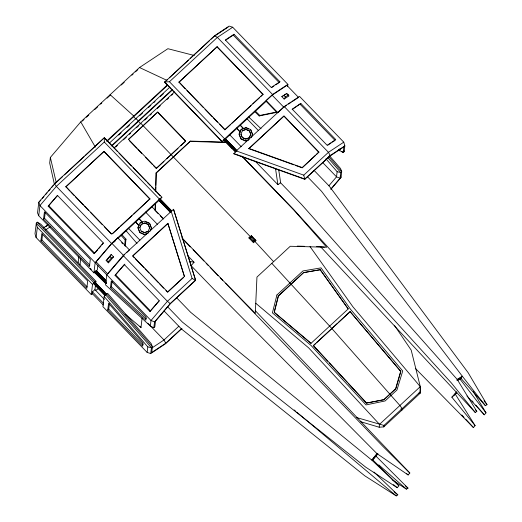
<?xml version="1.0" encoding="UTF-8"?>
<svg xmlns="http://www.w3.org/2000/svg" width="522" height="522" viewBox="0 0 522 522"><rect width="100%" height="100%" fill="white"/><g stroke="black" fill="none" stroke-linecap="round" stroke-linejoin="round"><path stroke-width="0.78" d="M85.262 155.621L104.374 137.691L161.905 197.225L159.497 199.143L104.296 142.017L104.374 137.691L54.49 183.848L38.824 202.171L37.525 212.891L38.719 215.736L93.921 272.862L95.063 272.425M383.827 425.313L383.787 426.892L379.174 427.224L360.793 421.756M158.003 213.478L155.165 210.542L155.354 203.228M155.673 191.039L155.778 186.974M155.817 185.349L156.176 172.802L190.458 141.09L226.228 142.16M155.38 203.691L155.165 210.542M155.693 191.502L156.176 172.802M124.601 245.568L125.202 239.989L125.978 239.187L121.672 234.391M125.208 246.358L125.978 239.187M78.176 262.514L78.796 256.922M80.023 264.758L80.734 258.364M125.163 314.087L141.018 327.548L142.088 317.944M92.622 293.729L91.285 294.61L36.083 237.49L37.316 227.318L36.299 223.083L37.277 222.176L40.742 224.147L95.944 281.273L95.67 283.557M38.719 215.736L39.946 205.57L38.824 202.171M194.288 55.502L167.888 48.703L139.518 67.521L80.753 121.894L50.353 157.448L49.681 163.027L54.366 184.175M40.905 240.91L41.799 233.53L87.696 281.019L86.802 288.398L40.905 240.91L41.891 240.003L42.602 234.104M43.541 219.162L44.435 211.782L90.326 259.271L89.432 266.651L43.541 219.162L44.52 218.255L45.231 212.35M69.837 191.045L65.903 186.661L104.054 151.367L149.945 198.856L133.821 214.027M65.87 186.941L104.054 151.367M91.285 294.61L92.518 284.444L93.829 282.611L95.944 281.273M93.921 272.862L95.154 262.69L111.558 243.5L159.497 199.143M95.487 285.077L94.932 289.638L92.485 291.909L92.283 293.592L103.363 305.057M126.52 252.713L129.476 249.979L117.841 237.934L111.93 243.402L96.113 261.9L95.911 263.584L151.015 320.495L154.545 321.917L170.211 303.595L195.606 280.092L173.545 209.27L123.192 255.545L106.788 274.735L105.555 284.901L150.343 326.028L153.84 327.757L154.819 326.85L155.51 321.128L170.583 303.497L195.574 280.373L192.096 278.467L171.138 211.182M97.901 265.124L97.346 269.691L96.479 270.911M181.845 328.331L165.781 343.195L151.713 352.526L152.404 346.804L151.25 343.711L107.584 293.312L106.442 293.749L104.159 296.483L102.925 306.655L147.152 352.415L150.721 353.551L165.337 343.854L181.878 328.547M107.747 310.075L108.576 303.269L143.041 343.058L142.663 346.203L107.747 310.075L108.726 309.174L109.372 303.876M110.449 287.752L111.277 280.947L146.186 317.076L145.808 320.221L110.449 287.752L111.427 286.846L112.073 281.554M157.748 112.041L128.327 139.576L157.748 112.041L185.682 140.947L156.254 168.482L153.461 165.591M117.841 237.934L117.757 238.632L159.38 200.115M146.565 233.947L144.496 234.717L139.772 232.636L137.919 227.905L138.989 225.387L135.707 221.987M223.918 140.327L222.118 141.762L164.587 82.228L214.503 35.796L229.119 26.1L232.688 27.229L287.896 84.355L287.609 86.704M161.905 197.225L159.876 199.593M185.186 88.76L178.987 82.032L217.139 46.732L263.029 94.228L260.608 96.707M147.152 352.415L147.817 346.889L104.159 296.483M150.343 326.028L151.015 320.495L167.418 301.305L192.096 278.467M150.721 353.551L151.426 347.711L152.404 346.804L106.442 293.749M153.84 327.757L154.545 321.917M184.416 276.451L167.869 223.331L132.745 255.826L167.66 291.955L184.416 276.451L167.869 223.331M173.545 209.27L195.574 280.373M156.137 173.154L190.458 141.09M178.955 82.313L217.139 46.732M222.118 141.762L224.643 138.872L272.582 94.508L287.896 84.355M219.749 124.523L224.845 129.802L263.029 94.228M341.962 151.497L343.156 152.594L344.135 151.687L344.84 145.847L343.757 142.16L299.53 96.4L284.222 106.553L236.277 150.91L233.752 153.807L304.789 179.32L329.78 156.195L343.848 146.865L343.156 152.594L338.465 149.768M248.413 140.092L245.66 141.116L240.929 139.041L239.076 134.304L241.197 129.482L243.611 128.588L240.329 125.189M293.729 164.808L248.824 148.679L283.975 115.904L318.89 152.032L316.462 154.525M225.119 139.296L266.148 101.333L266.233 100.635L272.145 95.167L286.898 85.38L298.538 97.418L292.503 101.425M295.25 165.35L302.101 167.81L318.89 152.032M304.789 179.32L303.765 175.151L236.277 150.91M325.95 158.812L337.134 171.718L336.514 176.847L328.84 185.825M339.659 150.865L339.926 148.666M330.694 189.212L340.05 178.27L340.742 172.547L341.721 171.64L340.559 168.547L329.382 155.641M331.092 189.081L341.016 177.48L341.721 171.64L328.514 156.391M379.174 427.224L379.52 424.36L420.288 386.639L411.192 350.118L394.338 325.226M420.327 391.787L383.964 425.43L383.787 426.892L420.151 393.249L420.288 386.639L352.95 306.851L309.99 246.528M420.288 386.639L420.151 393.249L418.572 393.164M274.37 311.595L278.291 296.013L303.569 272.621L320.299 269.711L348.22 308.92L310.942 343.398L274.167 312.371M303.7 272.523L278.422 295.915L274.298 312.273L311.066 343.293M350.086 311.588L400.87 371.383L395.846 388.74L384.009 399.695L366.405 403.082L383.794 399.702L395.63 388.746L400.655 371.39L350.086 311.588L338.804 322.022M139.772 227.749L141.299 224.382L144.822 223.077L148.268 224.59L149.625 228.042M149.971 231.253L151.465 227.957L149.612 223.227L144.881 221.145L140.059 222.94L137.958 227.553L139.818 232.29L144.542 234.365L148.679 232.832M150.525 230.287L151.426 228.31L149.566 223.573L145.514 221.791M251.128 137.658L252.622 134.363L250.769 129.626L246.038 127.551L241.216 129.345L239.115 133.958L240.975 138.689L245.699 140.77L249.144 139.491M251.982 136.027L252.583 134.709L250.723 129.978M457.644 380.518L461.037 378.437L462.322 376.218L321.539 191.3L307.432 176.704M106.142 260.432L106.671 260.419L109.946 256.589L111.212 254.508L113.535 256.915L108.472 262.84L106.142 260.432L111.212 254.508M284.138 99.063L285.403 96.981L288.464 94.952L286.539 93.523L281.815 96.655L284.138 99.063L288.868 95.931L288.464 94.952M105.986 283.426L94.9 271.955L95.135 271.61L96.368 270.598L105.79 280.347M96.133 270.944L96.368 270.598M105.137 295.576L93.497 283.537L94.26 282.65L94.965 282.18L106.605 294.219M94.965 282.18L93.497 283.537M158.708 200.311L160.176 198.947L171.81 210.992L170.342 212.35L158.708 200.311L159.412 199.841M160.176 198.947L159.941 199.3L161.05 200.441M225.119 138.728L236.753 150.773L235.487 152.078L223.847 140.04L224.604 139.146L225.315 138.676L236.955 150.721M225.315 138.676L225.08 139.028L228.962 143.041M190.621 265.176L212.062 287.361L376.943 453.605L371.729 460.039L398.912 485.767L397.242 487.718L365.876 467.275L182.387 322.081L167.719 306.897M377.249 453.729L373.126 458.825L377.739 453.507M176.599 297.755L190.706 312.352L371.729 460.039L372.904 459.986L377.941 453.768M39.789 201.381L40.833 200.161M42.393 198.34L43.946 196.513M45.505 194.693L47.065 192.866M48.624 191.045L50.184 189.225M51.743 187.398L53.303 185.578M48.187 206.197L57.427 195.385L103.317 242.874L94.077 253.685L48.187 206.197L57.583 195.541M233.288 35.104L234 34.263L279.896 81.758L279.179 82.593L233.288 35.104L225.321 40.383M95.258 252.641L97.829 249.64M98.854 248.433L100.909 246.032M101.934 244.831L103.473 243.03M108.472 262.84L108.067 261.868L111.343 258.038L113.535 256.915M124.751 254.351L107.754 273.946L96.113 261.9M115.029 275.362L124.269 264.55L159.184 300.679L149.938 311.49L115.029 275.362L124.934 264.106M292.163 109.548L300.842 103.434L335.757 139.563L327.131 145.279L292.216 109.15L300.842 103.434M149.938 311.49L159.334 300.835M191.117 265.685L194.06 262.246L187.855 255.819M376.943 453.605L408.145 474.961L409.822 473.004L255.199 310.564M415.31 368.343L473.434 427.564L475.105 425.606L455.367 394.247L456.867 392.577M466.922 395.976L484.338 414.807L486.015 412.85L473.252 391.552M475.105 425.606L451.85 397.19L456.646 391.872M456.672 392.192L454.147 394.991L456.757 392.361M94.769 282.226L106.41 294.271L105.372 295.23L93.732 283.192M82.274 121.104L84.049 119.466M86.411 117.274L88.773 115.088M94.684 109.62L97.64 106.886M100.596 104.152L101.777 103.056M107.095 98.136L110.051 95.402L110.135 94.704L133.749 116.001L133.665 116.7L135.988 119.107M121.28 85.014L124.236 82.28M131.916 75.168L133.097 74.078M135.466 71.892L137.828 69.7M54.862 183.751L62.614 176.58M64.402 174.929L84.075 156.724M164.587 82.228L167.562 79.474M169.35 77.817L188.429 60.167M190.217 58.516L209.289 40.866M211.084 39.209L214.059 36.449L228.127 27.124M104.296 142.017L56.35 186.374L39.946 205.57L95.154 262.69M222.15 141.482L164.619 81.954L169.435 81.745L217.38 37.388L232.688 27.229M106.495 141.214L167.516 84.76M107.473 140.933L167.588 85.308M109.418 143.074L169.839 87.167M118.729 135.081L121.111 132.875M127.061 127.368L129.443 125.163M139.563 115.806L142.539 113.052M148.489 107.539L150.871 105.34M153.846 102.586L155.041 101.483M160.398 96.524L163.373 93.771M111.153 146.03L172.169 89.575M112.126 145.749L172.247 90.123M114.07 147.889L174.498 91.983M115.649 147.054L117.43 145.403M123.381 139.896L126.363 137.142M129.339 134.389L130.526 133.286M136.477 127.779L138.859 125.574M144.809 120.067L147.191 117.868M150.166 115.114L151.36 114.011M157.311 108.504L160.287 105.751M166.838 99.689L168.619 98.038M171.594 95.285L172.789 94.182M156.254 168.482L163.895 161.409M166.831 158.695L177.995 148.359M180.938 145.645L185.636 141.292L157.709 112.393M149.945 198.856L111.799 234.15L65.903 186.661M112.954 233.327L119.512 227.259M120.706 226.156L132.033 215.677M224.845 129.802L230.215 124.836M232.003 123.179L251.075 105.535M252.863 103.878L259.421 97.81M113.946 242.156L115.577 240.649M286.461 105.431L283.779 107.206L277.867 112.68L266.233 100.635M167.836 223.612L132.712 256.106L134.402 257.855M248.824 148.679L283.942 116.178L318.857 152.307M183.189 277.841L167.627 292.235L165.937 290.486M302.101 167.81L315.268 155.628M303.765 175.151L328.442 152.313L343.757 142.16M344.84 145.847L330.224 155.543L304.822 179.039L233.784 153.527M248.857 237.908L251.31 235.644L255.963 240.459L253.516 242.723L248.857 237.908L250.201 238.045L253.137 241.079L253.516 242.723M250.201 238.045L251.774 236.596L251.31 235.644M253.137 241.079L254.703 239.631L255.963 240.459M178.909 326.172L163.999 339.972L151.967 347.952M315.66 343.437L313.285 345.636L327.672 361.191M316.847 342.341L337.623 323.118M350.301 311.582L313.5 345.629L366.62 403.075M451.85 397.19L455.367 394.247M95.611 271.486L94.9 271.955M254.566 111.434L259.166 115.949L259.812 115.44L277.006 111.936M303.569 272.621L320.299 269.711M348.22 308.92L320.169 269.815M234 34.263L225.373 39.985L271.27 87.474L279.896 81.758M43.359 227.892L48.05 224.786M45.629 226.75L47.626 225.426M45.577 229.921L50.262 226.816M271.884 87.435L273.874 86.117M275.864 84.792L278.513 83.031M281.815 96.655L287.067 93.51M288.477 104.093L291.159 102.312M94.077 253.685L94.75 253.242L48.853 205.753M95.435 290.591L98.775 288.372M327.744 145.24L331.059 143.041M332.39 142.16L335.039 140.398L300.13 104.27M255.336 161.311L277.906 184.664L280.653 182.844L278.657 169.428M316.554 246.638L320.573 246.749L475.261 412.458L476.821 411.421L457.168 379.377L301.599 204.52L280.157 182.335M461.037 378.437L485.44 405.705L487 404.667L468.123 372.669L329.297 186.152L314.061 170.387M164.052 310.955L181.545 329.056L364.839 475.855L396.25 495.9L397.81 494.863L374.033 472.09M392.146 479.711L406.429 489.147L407.989 488.116L375.749 455.908M457.168 379.377L462.322 376.218L485.44 405.705M456.822 380.107L460.9 377.608L457.174 380.284M244.192 128.569L245.999 127.897L248.7 129.084M242.456 130.787L245.979 129.476L249.425 130.996L250.782 134.448L249.248 137.815L245.732 139.12L242.28 137.606L240.929 134.154L242.476 130.644L245.992 129.339L249.444 130.852L250.795 134.304L249.268 137.671L245.745 138.982L242.299 137.462L240.942 134.01M140.04 223.077L142.454 222.183L138.624 218.216M148.111 231.272L144.587 232.577L141.142 231.063M145.273 232.453L148.091 231.409L149.638 227.905L148.287 224.453L144.835 222.933L141.318 224.245L139.785 227.612L141.123 231.2L143.883 232.414M223.847 140.04L232.355 148.587M259.166 115.949L277.143 112.282M297.279 246.116L304.509 246.312M190.413 141.436L226.998 142.532M320.573 246.749L324.397 247.056M189.284 261.294L194.06 262.246M337.134 171.718L340.742 172.547L327.535 157.298M147.817 346.889L151.426 347.711L105.464 294.656M356.546 417.535L383.964 425.43M248.857 148.398L302.134 167.536M340.05 178.27L336.514 176.847L322.518 162.368M139.518 67.521L166.792 80.29M214.503 35.796L217.38 37.388L272.582 94.508M170.211 303.595L167.418 301.305L123.192 255.545M393.477 484.612L397.242 487.718M394.058 491.737L397.81 494.863M294.18 409.959L295.426 411.003M296.666 412.054L396.25 495.9M255.793 303.275L308.632 347.854L379.52 424.36M261.052 128.732L248.779 117.085M405.561 486.021L407.989 488.116M406.344 473.376L408.145 474.961M378.744 464.834L406.429 489.147M111.427 286.846L146.186 318.766M255.212 110.925L259.812 115.44M95.422 272.36L102.319 279.139M104.048 280.836L106.344 283.094M90.215 268.308L91.363 269.437M94.241 272.262L105.738 283.557M97.36 287.107L100.237 289.932M104.276 293.899L105.431 295.028M409.822 473.004L382.828 446.33L181.845 237.758M372.904 459.986L398.912 485.767M220.336 277.985L222.633 280.301M225.497 283.192L255.297 313.291L256.954 277.078L290.245 246.273L326.694 247.239L293.795 210.02L241.66 156.065M287.472 94.482L288.868 95.931M284.007 95.539L285.403 96.981M284.222 106.553L328.442 152.313L330.224 155.543M272.145 95.167L283.779 107.206M217.1 47.013L262.997 94.502M266.148 101.333L277.228 112.804M247.03 118.788L258.351 130.5M240.303 125.397L243.585 128.797M236.864 128.392L240.146 131.792M236.296 128.034L240.12 132.001M178.987 82.032L224.884 129.521M186.889 90.521L198.784 102.827M199.919 104.002L203.319 107.519M205.015 109.281L212.382 116.902M213.518 118.076L217.485 122.181M229.38 134.454L241.229 146.715M225.289 138.741L236.596 150.44M242.834 156.894L293.834 209.668L451.341 382.939L475.261 412.458M232.283 146.48L234.502 148.777M169.435 81.745L224.643 138.872M224.604 139.146L236.244 151.191M224.082 139.687L235.716 151.732M251.774 236.596L254.703 239.631M136.072 118.409L140.646 123.923M140.731 123.225L253.92 240.355L273.6 261.672M128.366 139.23L156.3 168.13M129.443 140.731L136.705 148.248M137.821 149.403L141.73 153.448M145.645 157.494L152.346 164.43M104.902 138.552L117.313 151.393M119.003 153.148L131.413 165.989M133.103 167.738L146.075 181.16M147.204 182.328L150.59 185.832M151.719 187L160.176 195.75M159.973 198.999L171.614 211.045M165.481 205.029L166.59 206.177M170.472 210.19L171.581 211.338M159.464 199.424L171.105 211.462M158.936 199.965L170.577 212.004M158.903 200.259L164.443 205.994M166.662 208.285L170.537 212.304M104.022 151.648L149.912 199.136M151.83 206.705L163.712 218.992M160.267 215.821L162.531 218.17M182.367 238.691L190.302 246.906M193.133 249.836L203.906 260.98M206.17 263.323L208.441 265.672M210.138 267.427L218.072 275.636M145.534 212.03L157.383 224.29M139.146 218.992L142.428 222.392M135.681 222.196L138.963 225.595M128.562 228.401L139.883 240.12M121.633 242.645L122.742 243.794M70.972 192.22L74.372 195.737M75.501 196.905L83.435 205.113M84.571 206.288L88.538 210.392M90.802 212.741L102.136 224.467M104.4 226.809L111.199 233.843M135.531 259.023L143.974 267.76M145.103 268.928L149.044 273.006M150.734 274.755L158.616 282.911M159.745 284.079L163.686 288.157M111.93 243.402L123.564 255.447M111.558 243.5L56.35 186.374L54.49 183.848M109.946 256.589L111.343 258.038M106.671 260.419L108.067 261.868M115.695 274.918L150.61 311.047M147.765 323.17L163.999 339.972L165.781 343.195M96.172 270.644L106.149 280.966M99.461 274.383L101.679 276.68M103.343 278.396L105.555 280.692M44.52 218.255L89.849 265.156M95.656 271.068L106.188 281.958M95.135 271.61L106.214 283.074M95.65 272.477L106.181 283.374M37.277 222.176L94.808 281.704M99.722 287.687L104.707 292.849M94.26 282.65L105.894 294.689M93.829 282.611L36.299 223.083L35 233.804L36.083 237.49M93.692 283.485L105.333 295.53M37.316 227.318L92.518 284.444M94.932 289.638L104.354 299.393M92.485 291.909L103.571 303.373M41.891 240.003L87.213 286.911M108.726 309.174L143.08 344.716M400.903 408.915L401.973 410.07M329.33 362.986L347.039 382.137M348.141 383.331L365.85 402.482M461.833 414.964L464.045 417.365M465.702 419.159L473.434 427.564M271.779 263.29L330.791 327.353L399.904 405.503L402.149 408.609M126.024 230.659L137.018 243.493M120.902 235.2L125.202 239.989M472.077 400.863L473.147 402.071M475.81 405.105L484.338 414.807M475.307 409.568L476.821 411.421M140.033 326.289L141.018 327.548M483.992 400.824L487 404.667M459.628 378.613L486.015 412.85M80.753 121.894L95.395 147.171M340.566 176.116L341.016 177.48M343.783 150.356L344.135 151.687M50.353 157.448L56.259 182.628M275.518 168.626L277.906 184.664M276.914 295.008L272.419 312.867L311.138 345.538L366.053 404.915L385.112 400.948L396.955 389.993L402.716 370.992L350.445 309.168L321.037 267.877L302.917 270.951L276.914 295.008"/></g></svg>
